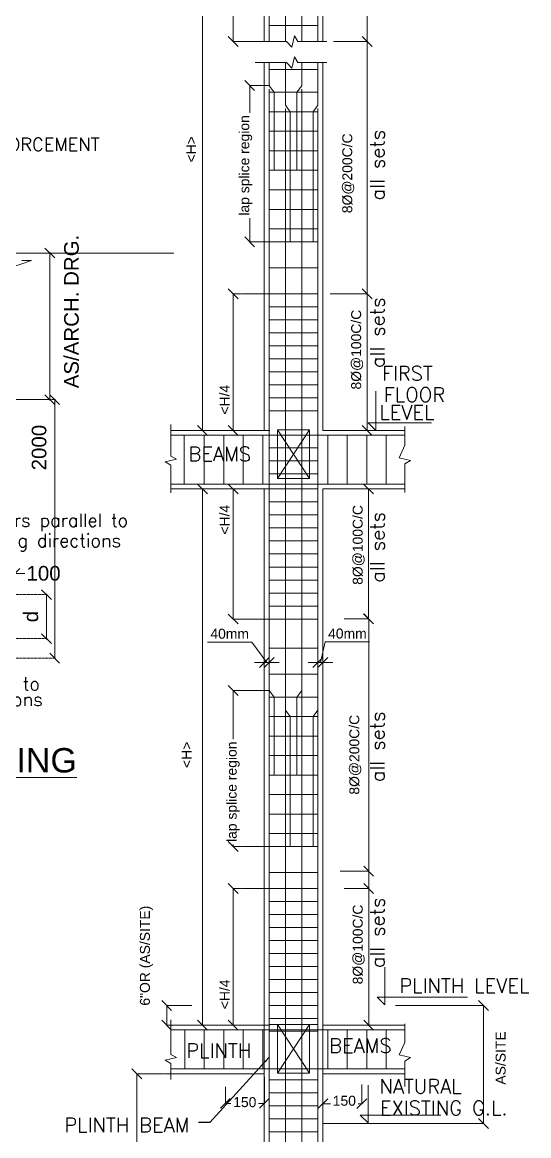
# Model space of a CAD drawing. Header units: inches. Extents: x 719368 to 9005052, y -3573818 to 446967.
# Drawn here: x 4499070 to 4512516, y -1870863 to -1841321 of the extents above; entities that cross this region are included whole.
import ezdxf
from ezdxf.enums import TextEntityAlignment as Align

# ---------------------------------------------------------------- set-up
doc = ezdxf.new("R2010")
doc.units = ezdxf.units.IN
doc.header["$LTSCALE"] = 20
doc.header["$MEASUREMENT"] = 0
doc.header["$PDMODE"] = 3
doc.linetypes.add('DASHED2', pattern=[0.375, 0.25, -0.125])
doc.layers.get('Defpoints').update_dxf_attribs({"lineweight": 25})
for name, color, linetype, lineweight in [('bar1', 42, 'Continuous', 20), ('COLUMN', 2, 'Continuous', 25), ('DIM', 7, 'Continuous', 13), ('STAIR', 4, 'Continuous', 25), ('Text', 7, 'Continuous', 15), ('WALL', 1, 'Continuous', 18)]:
    doc.layers.add(name, color=color, linetype=linetype, lineweight=lineweight)
doc.layers.add('DIM 1', color=131, linetype='Continuous')
doc.styles.add('BOLD', font='arial.ttf')
doc.styles.add('ROMANS1', font='romans.shx', dxfattribs={"height": 200})
doc.styles.add('SMALL', font='romans')
doc.dimstyles.new('Copy of S3', dxfattribs={"dimtxt": 200, "dimasz": 150, "dimexe": 5, "dimexo": 5, "dimgap": 50, "dimtad": 1, "dimjust": 1, "dimdec": 0, "dimzin": 3, "dimdsep": 46, "dimtxsty": 'BOLD', "dimblk1": 'OBLIQUE', "dimblk2": 'OBLIQUE', "dimsah": 1, "dimcen": 0.0625, "dimdle": 5, "dimclrd": 230, "dimclre": 251, "dimclrt": 2, "dimadec": 0, "dimazin": 0, "dimtfac": 1, "dimtdec": 0, "dimtix": 1, "dimtofl": 0, "dimtmove": 2, "dimatfit": 3, "dimfxl": 0, "dimtolj": 1, "dimtzin": 2, "dimlwd": -1, "dimlwe": -1, "dimarcsym": 0})
doc.dimstyles.new('S3', dxfattribs={"dimtxt": 9, "dimasz": 7, "dimexe": 5, "dimexo": 5, "dimgap": 0.5, "dimtad": 1, "dimdec": 1, "dimzin": 3, "dimdsep": 46, "dimlunit": 4, "dimtxsty": 'BOLD', "dimblk1": 'OBLIQUE', "dimblk2": 'OBLIQUE', "dimsah": 1, "dimcen": 0.0625, "dimdle": 5, "dimclrd": 230, "dimclre": 251, "dimclrt": 2, "dimadec": 0, "dimazin": 0, "dimtfac": 1, "dimtdec": 1, "dimtix": 1, "dimtofl": 0, "dimtmove": 2, "dimatfit": 3, "dimfxl": 0, "dimtolj": 1, "dimtzin": 2, "dimlwd": -1, "dimlwe": -1, "dimarcsym": 0})

# ---------------------------------------------------------------- blocks, each defined once
blk = doc.blocks.new('_Oblique')
at = {"layer": 'STAIR', "color": 0, "lineweight": -2}
blk.add_line((-0.5, -0.5), (0.5, 0.5), dxfattribs=at)
blk = doc.blocks.new('*D98')
at = {"layer": 'Defpoints', "color": 0, "transparency": 16777216}
for p in [(445487.8, -615927.6), (445426.4, -617515.8), (445761.2, -617515.8)]:
    blk.add_point(p, dxfattribs=at)
at = {"layer": 'DIM', "color": 251, "linetype": 'DASHED2', "transparency": 16777216}
for p, q in [((445492.8, -615927.6), (445766.2, -615927.6)), ((445431.4, -617515.8), (445766.2, -617515.8))]:
    blk.add_line(p, q, dxfattribs=at)
at = {"layer": 'DIM', "color": 230, "transparency": 16777216}
blk.add_line((445761.2, -617520.8), (445761.2, -615922.6), dxfattribs=at)
at = {"layer": 'DIM', "color": 230, "transparency": 16777216, "xscale": 60, "yscale": 60, "zscale": 60}
for p, rotation in [((445761.2, -615927.6), 90), ((445761.2, -617515.8), 270)]:
    blk.add_blockref('_Oblique', p, dxfattribs=dict(at, rotation=rotation))
at = {"layer": 'DIM', "color": 2, "transparency": 16777216, "insert": (445665.2, -616222.6), "char_height": 90, "attachment_point": 5, "rotation": 90, "style": 'BOLD'}
blk.add_mtext('\\A1;2000', dxfattribs=at)
blk = doc.blocks.new('*D105')
at = {"layer": 'Defpoints', "color": 0, "transparency": 16777216}
for p in [(445559.5, -615027.6), (445731.2, -615027.6), (445486.9, -615927.6)]:
    blk.add_point(p, dxfattribs=at)
at = {"layer": 'DIM', "color": 251, "linetype": 'DASHED2', "transparency": 16777216}
for p, q in [((445564.5, -615027.6), (445736.2, -615027.6)), ((445491.9, -615927.6), (445736.2, -615927.6))]:
    blk.add_line(p, q, dxfattribs=at)
at = {"layer": 'DIM', "color": 230, "transparency": 16777216}
blk.add_line((445731.2, -615022.6), (445731.2, -615932.6), dxfattribs=at)
at = {"layer": 'DIM', "color": 230, "transparency": 16777216, "xscale": 60, "yscale": 60, "zscale": 60}
for p, rotation in [((445731.2, -615027.6), 90), ((445731.2, -615927.6), 270)]:
    blk.add_blockref('_Oblique', p, dxfattribs=dict(at, rotation=rotation))
at = {"layer": 'DIM', "color": 2, "transparency": 16777216, "insert": (445864.2, -615386.7), "char_height": 90, "attachment_point": 5, "rotation": 90, "style": 'BOLD'}
blk.add_mtext('\\A1;AS/ARCH. DRG.', dxfattribs=at)
blk = doc.blocks.new('*D107')
at = {"layer": 'Defpoints', "color": 0, "transparency": 16777216}
for p in [(445426.4, -617125.8), (445426.4, -617395.8), (445710.5, -617395.8)]:
    blk.add_point(p, dxfattribs=at)
at = {"layer": 'DIM', "color": 251, "linetype": 'DASHED2', "transparency": 16777216}
for p, q in [((445431.4, -617125.8), (445715.5, -617125.8)), ((445431.4, -617395.8), (445715.5, -617395.8))]:
    blk.add_line(p, q, dxfattribs=at)
at = {"layer": 'DIM', "color": 230, "transparency": 16777216}
blk.add_line((445710.5, -617400.8), (445710.5, -617120.8), dxfattribs=at)
at = {"layer": 'DIM', "color": 230, "transparency": 16777216, "xscale": 60, "yscale": 60, "zscale": 60}
for p, rotation in [((445710.5, -617125.8), 90), ((445710.5, -617395.8), 270)]:
    blk.add_blockref('_Oblique', p, dxfattribs=dict(at, rotation=rotation))
at = {"layer": 'DIM', "color": 2, "transparency": 16777216, "insert": (445614.8, -617260.8), "char_height": 90, "attachment_point": 5, "rotation": 90, "style": 'BOLD'}
blk.add_mtext('\\A1;d', dxfattribs=at)
blk = doc.blocks.new('*D109')
at = {"layer": 'Defpoints', "color": 0, "transparency": 16777216}
for p in [(445426.4, -616995.1), (445426.4, -617395.8), (445516.4, -617395.8)]:
    blk.add_point(p, dxfattribs=at)
at = {"layer": 'DIM', "color": 230, "transparency": 16777216}
for p, q in [((445426.4, -616995.1), (445366.4, -616995.1)), ((445516.4, -616995.1), (445576.4, -616995.1))]:
    blk.add_line(p, q, dxfattribs=at)
at = {"layer": 'DIM', "color": 251, "linetype": 'DASHED2', "transparency": 16777216}
for p, q in [((445426.4, -617390.8), (445426.4, -616990.1)), ((445516.4, -617390.8), (445516.4, -616990.1))]:
    blk.add_line(p, q, dxfattribs=at)
at = {"layer": 'DIM', "color": 230, "transparency": 16777216, "xscale": 60, "yscale": 60, "zscale": 60}
blk.add_blockref('_Oblique', (445426.4, -616995.1), dxfattribs=at)
at = {"layer": 'DIM', "color": 230, "transparency": 16777216, "xscale": 60, "yscale": 60, "zscale": 60, "rotation": 180}
blk.add_blockref('_Oblique', (445516.4, -616995.1), dxfattribs=at)
at = {"layer": 'DIM', "color": 2, "transparency": 16777216, "insert": (445692.4, -616995.1), "char_height": 90, "attachment_point": 5, "style": 'BOLD'}
blk.add_mtext('\\A1;100', dxfattribs=at)
blk = doc.blocks.new('*D46')
at = {"layer": 'Defpoints', "color": 0, "transparency": 16777216}
for p in [(326707, -596016), (326060, -604098), (326707, -604098)]:
    blk.add_point(p, dxfattribs=at)
at = {"layer": 'DIM', "color": 251, "linetype": 'DASHED2', "transparency": 16777216}
for p, q in [((326702, -596016), (326055, -596016)), ((326702, -604098), (326055, -604098))]:
    blk.add_line(p, q, dxfattribs=at)
at = {"layer": 'DIM', "color": 230, "transparency": 16777216}
blk.add_line((326060, -604103), (326060, -596011), dxfattribs=at)
at = {"layer": 'DIM', "color": 230, "transparency": 16777216, "xscale": 150, "yscale": 150, "zscale": 150}
for p, rotation in [((326060, -596016), 90), ((326060, -604098), 270)]:
    blk.add_blockref('_Oblique', p, dxfattribs=dict(at, rotation=rotation))
at = {"layer": 'DIM', "color": 2, "transparency": 16777216, "insert": (325820, -600023), "char_height": 150, "attachment_point": 5, "rotation": 90, "style": 'BOLD'}
blk.add_mtext('\\A1;<H>', dxfattribs=at)
blk = doc.blocks.new('*D47')
at = {"layer": 'Defpoints', "color": 0, "transparency": 16777216}
for p in [(327083, -596016), (326523, -597976), (327083, -597976)]:
    blk.add_point(p, dxfattribs=at)
at = {"layer": 'DIM', "color": 251, "linetype": 'DASHED2', "transparency": 16777216}
for p, q in [((327078, -596016), (326518, -596016)), ((327078, -597976), (326518, -597976))]:
    blk.add_line(p, q, dxfattribs=at)
at = {"layer": 'DIM', "color": 230, "transparency": 16777216}
blk.add_line((326523, -597981), (326523, -596011), dxfattribs=at)
at = {"layer": 'DIM', "color": 230, "transparency": 16777216, "xscale": 150, "yscale": 150, "zscale": 150}
for p, rotation in [((326523, -596016), 90), ((326523, -597976), 270)]:
    blk.add_blockref('_Oblique', p, dxfattribs=dict(at, rotation=rotation))
at = {"layer": 'DIM', "color": 2, "transparency": 16777216, "insert": (326395, -596479), "char_height": 150, "attachment_point": 5, "rotation": 90, "style": 'BOLD'}
blk.add_mtext('\\A1;<H/4', dxfattribs=at)
blk = doc.blocks.new('*D49')
at = {"layer": 'Defpoints', "color": 0, "transparency": 16777216}
for p in [(325902, -603802), (325520, -604098), (325897, -604098)]:
    blk.add_point(p, dxfattribs=at)
at = {"layer": 'DIM', "color": 251, "linetype": 'DASHED2', "transparency": 16777216}
for p, q in [((325897, -603802), (325515, -603802)), ((325892, -604098), (325515, -604098))]:
    blk.add_line(p, q, dxfattribs=at)
at = {"layer": 'DIM', "color": 230, "transparency": 16777216}
blk.add_line((325520, -604103), (325520, -603797), dxfattribs=at)
at = {"layer": 'DIM', "color": 230, "transparency": 16777216, "xscale": 150, "yscale": 150, "zscale": 150}
for p, rotation in [((325520, -603802), 90), ((325520, -604098), 270)]:
    blk.add_blockref('_Oblique', p, dxfattribs=dict(at, rotation=rotation))
at = {"layer": 'DIM', "color": 2, "transparency": 16777216, "insert": (325214, -603051), "char_height": 150, "attachment_point": 5, "rotation": 90, "style": 'BOLD'}
blk.add_mtext('\\A1;6"OR (AS/SITE)', dxfattribs=at)
blk = doc.blocks.new('*D50')
at = {"layer": 'Defpoints', "color": 0, "transparency": 16777216}
for p in [(328424, -597974), (328567, -597974), (328424, -602039)]:
    blk.add_point(p, dxfattribs=at)
at = {"layer": 'DIM', "color": 251, "linetype": 'DASHED2', "transparency": 16777216}
for p, q in [((328429, -597974), (328572, -597974)), ((328429, -602039), (328572, -602039))]:
    blk.add_line(p, q, dxfattribs=at)
at = {"layer": 'DIM', "color": 230, "transparency": 16777216}
blk.add_line((328567, -597969), (328567, -602044), dxfattribs=at)
at = {"layer": 'DIM', "color": 230, "transparency": 16777216, "xscale": 150, "yscale": 150, "zscale": 150}
for p, rotation in [((328567, -597974), 90), ((328567, -602039), 270)]:
    blk.add_blockref('_Oblique', p, dxfattribs=dict(at, rotation=rotation))
blk = doc.blocks.new('*D51')
at = {"layer": 'Defpoints', "color": 0, "transparency": 16777216}
for p in [(326523, -599052), (327083, -599052), (327066, -601405)]:
    blk.add_point(p, dxfattribs=at)
at = {"layer": 'DIM', "color": 251, "linetype": 'DASHED2', "transparency": 16777216}
for p, q in [((327078, -599052), (326518, -599052)), ((327061, -601405), (326518, -601405))]:
    blk.add_line(p, q, dxfattribs=at)
at = {"layer": 'DIM', "color": 230, "transparency": 16777216}
for p, q in [((326523, -599047), (326523, -599786)), ((326523, -601410), (326523, -601373))]:
    blk.add_line(p, q, dxfattribs=at)
at = {"layer": 'DIM', "color": 230, "transparency": 16777216, "xscale": 150, "yscale": 150, "zscale": 150}
for p, rotation in [((326523, -599052), 90), ((326523, -601405), 270)]:
    blk.add_blockref('_Oblique', p, dxfattribs=dict(at, rotation=rotation))
at = {"layer": 'DIM', "color": 2, "transparency": 16777216, "insert": (326523, -600580), "char_height": 150, "attachment_point": 5, "rotation": 90, "style": 'BOLD'}
blk.add_mtext('\\A1;lap splice region', dxfattribs=at)
blk = doc.blocks.new('*D52')
at = {"layer": 'Defpoints', "color": 0, "transparency": 16777216}
for p in [(326993, -604878), (326405, -605023), (326405, -605277)]:
    blk.add_point(p, dxfattribs=at)
at = {"layer": 'DIM', "color": 251, "linetype": 'DASHED2', "transparency": 16777216}
for p, q in [((326993, -604883), (326993, -605282)), ((326405, -605028), (326405, -605282))]:
    blk.add_line(p, q, dxfattribs=at)
at = {"layer": 'DIM', "color": 230, "transparency": 16777216}
for p, q in [((326400, -605277), (326489, -605277)), ((326998, -605277), (326906, -605277))]:
    blk.add_line(p, q, dxfattribs=at)
at = {"layer": 'DIM', "color": 230, "transparency": 16777216, "xscale": 150, "yscale": 150, "zscale": 150, "rotation": 180}
blk.add_blockref('_Oblique', (326405, -605277), dxfattribs=at)
at = {"layer": 'DIM', "color": 230, "transparency": 16777216, "xscale": 150, "yscale": 150, "zscale": 150}
blk.add_blockref('_Oblique', (326993, -605277), dxfattribs=at)
at = {"layer": 'DIM', "color": 2, "transparency": 16777216, "insert": (326698, -605260), "char_height": 150, "attachment_point": 5, "style": 'BOLD'}
blk.add_mtext('\\A1;150', dxfattribs=at)
blk = doc.blocks.new('*D53')
at = {"layer": 'Defpoints', "color": 0, "transparency": 16777216}
for p in [(327875, -604841), (328463, -604986), (328463, -605282)]:
    blk.add_point(p, dxfattribs=at)
at = {"layer": 'DIM', "color": 251, "linetype": 'DASHED2', "transparency": 16777216}
for p, q in [((327875, -604846), (327875, -605287)), ((328463, -604991), (328463, -605287))]:
    blk.add_line(p, q, dxfattribs=at)
at = {"layer": 'DIM', "color": 230, "transparency": 16777216}
for p, q in [((327870, -605282), (327991, -605282)), ((328468, -605282), (328408, -605282))]:
    blk.add_line(p, q, dxfattribs=at)
at = {"layer": 'DIM', "color": 230, "transparency": 16777216, "xscale": 150, "yscale": 150, "zscale": 150, "rotation": 180}
blk.add_blockref('_Oblique', (327875, -605282), dxfattribs=at)
at = {"layer": 'DIM', "color": 230, "transparency": 16777216, "xscale": 150, "yscale": 150, "zscale": 150}
blk.add_blockref('_Oblique', (328463, -605282), dxfattribs=at)
at = {"layer": 'DIM', "color": 2, "transparency": 16777216, "insert": (328200, -605239), "char_height": 150, "attachment_point": 5, "style": 'BOLD'}
blk.add_mtext('\\A1;150', dxfattribs=at)
blk = doc.blocks.new('*D54')
at = {"layer": 'Defpoints', "color": 0, "transparency": 16777216}
for p in [(326523, -602039), (327066, -602039), (327083, -604098)]:
    blk.add_point(p, dxfattribs=at)
at = {"layer": 'DIM', "color": 251, "linetype": 'DASHED2', "transparency": 16777216}
for p, q in [((327061, -602039), (326518, -602039)), ((327078, -604098), (326518, -604098))]:
    blk.add_line(p, q, dxfattribs=at)
at = {"layer": 'DIM', "color": 230, "transparency": 16777216}
blk.add_line((326523, -602034), (326523, -604103), dxfattribs=at)
at = {"layer": 'DIM', "color": 230, "transparency": 16777216, "xscale": 150, "yscale": 150, "zscale": 150}
for p, rotation in [((326523, -602039), 90), ((326523, -604098), 270)]:
    blk.add_blockref('_Oblique', p, dxfattribs=dict(at, rotation=rotation))
at = {"layer": 'DIM', "color": 2, "transparency": 16777216, "insert": (326395, -603634), "char_height": 150, "attachment_point": 5, "rotation": 90, "style": 'BOLD'}
blk.add_mtext('\\A1;<H/4', dxfattribs=at)
blk = doc.blocks.new('*D55')
at = {"layer": 'Defpoints', "color": 0, "transparency": 16777216}
for p in [(326772, -589935), (327083, -589935), (327083, -592290)]:
    blk.add_point(p, dxfattribs=at)
at = {"layer": 'DIM', "color": 251, "linetype": 'DASHED2', "transparency": 16777216}
for p, q in [((327078, -589935), (326767, -589935)), ((327078, -592290), (326767, -592290))]:
    blk.add_line(p, q, dxfattribs=at)
at = {"layer": 'DIM', "color": 230, "transparency": 16777216}
for p, q in [((326772, -589930), (326772, -590345)), ((326772, -592295), (326772, -591931))]:
    blk.add_line(p, q, dxfattribs=at)
at = {"layer": 'DIM', "color": 230, "transparency": 16777216, "xscale": 150, "yscale": 150, "zscale": 150}
for p, rotation in [((326772, -589935), 90), ((326772, -592290), 270)]:
    blk.add_blockref('_Oblique', p, dxfattribs=dict(at, rotation=rotation))
at = {"layer": 'DIM', "color": 2, "transparency": 16777216, "insert": (326713, -591138), "char_height": 150, "attachment_point": 5, "rotation": 90, "style": 'BOLD'}
blk.add_mtext('\\A1;lap splice region', dxfattribs=at)
blk = doc.blocks.new('*D56')
at = {"layer": 'Defpoints', "color": 0, "transparency": 16777216}
for p in [(328033, -589270), (328543, -589270), (327983, -593072)]:
    blk.add_point(p, dxfattribs=at)
at = {"layer": 'DIM', "color": 251, "linetype": 'DASHED2', "transparency": 16777216}
for p, q in [((328038, -589270), (328548, -589270)), ((327988, -593072), (328548, -593072))]:
    blk.add_line(p, q, dxfattribs=at)
at = {"layer": 'DIM', "color": 230, "transparency": 16777216}
blk.add_line((328543, -589265), (328543, -593077), dxfattribs=at)
at = {"layer": 'DIM', "color": 230, "transparency": 16777216, "xscale": 150, "yscale": 150, "zscale": 150}
for p, rotation in [((328543, -589270), 90), ((328543, -593072), 270)]:
    blk.add_blockref('_Oblique', p, dxfattribs=dict(at, rotation=rotation))
blk = doc.blocks.new('*D57')
at = {"layer": 'Defpoints', "color": 0, "transparency": 16777216}
for p in [(326707, -587070), (326060, -595133), (326707, -595133)]:
    blk.add_point(p, dxfattribs=at)
at = {"layer": 'DIM', "color": 251, "linetype": 'DASHED2', "transparency": 16777216}
for p, q in [((326702, -587070), (326055, -587070)), ((326702, -595133), (326055, -595133))]:
    blk.add_line(p, q, dxfattribs=at)
at = {"layer": 'DIM', "color": 230, "transparency": 16777216}
blk.add_line((326060, -595138), (326060, -587065), dxfattribs=at)
at = {"layer": 'DIM', "color": 230, "transparency": 16777216, "xscale": 150, "yscale": 150, "zscale": 150}
for p, rotation in [((326060, -587070), 90), ((326060, -595133), 270)]:
    blk.add_blockref('_Oblique', p, dxfattribs=dict(at, rotation=rotation))
at = {"layer": 'DIM', "color": 2, "transparency": 16777216, "insert": (325889, -590896), "char_height": 150, "attachment_point": 5, "rotation": 90, "style": 'BOLD'}
blk.add_mtext('\\A1;<H>', dxfattribs=at)
blk = doc.blocks.new('*D58')
at = {"layer": 'Defpoints', "color": 0, "transparency": 16777216}
for p in [(326523, -593075), (327066, -593075), (327083, -595133)]:
    blk.add_point(p, dxfattribs=at)
at = {"layer": 'DIM', "color": 251, "linetype": 'DASHED2', "transparency": 16777216}
for p, q in [((327061, -593075), (326518, -593075)), ((327078, -595133), (326518, -595133))]:
    blk.add_line(p, q, dxfattribs=at)
at = {"layer": 'DIM', "color": 230, "transparency": 16777216}
blk.add_line((326523, -593070), (326523, -595138), dxfattribs=at)
at = {"layer": 'DIM', "color": 230, "transparency": 16777216, "xscale": 150, "yscale": 150, "zscale": 150}
for p, rotation in [((326523, -593075), 90), ((326523, -595133), 270)]:
    blk.add_blockref('_Oblique', p, dxfattribs=dict(at, rotation=rotation))
at = {"layer": 'DIM', "color": 2, "transparency": 16777216, "insert": (326395, -594670), "char_height": 150, "attachment_point": 5, "rotation": 90, "style": 'BOLD'}
blk.add_mtext('\\A1;<H/4', dxfattribs=at)
blk = doc.blocks.new('*D61')
at = {"layer": 'Defpoints', "color": 0, "transparency": 16777216}
for p in [(327083, -587070), (326523, -589270), (326993, -589270)]:
    blk.add_point(p, dxfattribs=at)
at = {"layer": 'DIM', "color": 251, "linetype": 'DASHED2', "transparency": 16777216}
for p, q in [((327078, -587070), (326518, -587070)), ((326988, -589270), (326518, -589270))]:
    blk.add_line(p, q, dxfattribs=at)
at = {"layer": 'DIM', "color": 230, "transparency": 16777216}
blk.add_line((326523, -589275), (326523, -587065), dxfattribs=at)
at = {"layer": 'DIM', "color": 230, "transparency": 16777216, "xscale": 150, "yscale": 150, "zscale": 150}
for p, rotation in [((326523, -587070), 90), ((326523, -589270), 270)]:
    blk.add_blockref('_Oblique', p, dxfattribs=dict(at, rotation=rotation))
at = {"layer": 'DIM', "color": 2, "transparency": 16777216, "insert": (326395, -587533), "char_height": 150, "attachment_point": 5, "rotation": 90, "style": 'BOLD'}
blk.add_mtext('\\A1;<H/4', dxfattribs=at)
blk = doc.blocks.new('*D62')
at = {"layer": 'Defpoints', "color": 0, "transparency": 16777216}
for p in [(327802, -598650), (327875, -598630), (327875, -598692)]:
    blk.add_point(p, dxfattribs=at)
at = {"layer": 'DIM', "color": 230, "transparency": 16777216}
for p, q in [((327838, -598630), (327913, -598322)), ((327913, -598322), (328579, -598322)), ((327802, -598630), (327652, -598630)), ((327875, -598630), (327802, -598630)), ((327875, -598630), (328025, -598630))]:
    blk.add_line(p, q, dxfattribs=at)
at = {"layer": 'DIM', "color": 251, "linetype": 'DASHED2', "transparency": 16777216}
for p, q in [((327802, -598645), (327802, -598625)), ((327875, -598687), (327875, -598625))]:
    blk.add_line(p, q, dxfattribs=at)
at = {"layer": 'DIM', "color": 230, "transparency": 16777216, "xscale": 150, "yscale": 150, "zscale": 150}
blk.add_blockref('_Oblique', (327802, -598630), dxfattribs=at)
at = {"layer": 'DIM', "color": 230, "transparency": 16777216, "xscale": 150, "yscale": 150, "zscale": 150, "rotation": 180}
blk.add_blockref('_Oblique', (327875, -598630), dxfattribs=at)
at = {"layer": 'DIM', "color": 2, "transparency": 16777216, "insert": (328246, -598196), "char_height": 150, "attachment_point": 5, "style": 'BOLD'}
blk.add_mtext('\\A1;40mm', dxfattribs=at)
blk = doc.blocks.new('*D63')
at = {"layer": 'Defpoints', "color": 0, "transparency": 16777216}
for p in [(330078, -603802), (330299, -603802), (329872, -605581)]:
    blk.add_point(p, dxfattribs=at)
at = {"layer": 'DIM', "color": 251, "linetype": 'DASHED2', "transparency": 16777216}
for p, q in [((330083, -603802), (330304, -603802)), ((329877, -605581), (330304, -605581))]:
    blk.add_line(p, q, dxfattribs=at)
at = {"layer": 'DIM', "color": 230, "transparency": 16777216}
blk.add_line((330299, -603797), (330299, -605586), dxfattribs=at)
at = {"layer": 'DIM', "color": 230, "transparency": 16777216, "xscale": 150, "yscale": 150, "zscale": 150}
for p, rotation in [((330299, -603802), 90), ((330299, -605581), 270)]:
    blk.add_blockref('_Oblique', p, dxfattribs=dict(at, rotation=rotation))
at = {"layer": 'DIM', "color": 2, "transparency": 16777216, "insert": (330558, -604593), "char_height": 150, "attachment_point": 5, "rotation": 90, "style": 'BOLD'}
blk.add_mtext('\\A1;AS/SITE', dxfattribs=at)
blk = doc.blocks.new('*D64')
at = {"layer": 'Defpoints', "color": 0, "transparency": 16777216}
for p in [(326993, -598650), (327066, -598630), (327066, -598692)]:
    blk.add_point(p, dxfattribs=at)
at = {"layer": 'DIM', "color": 230, "transparency": 16777216}
for p, q in [((326803, -598326), (326137, -598326)), ((327030, -598630), (326803, -598326)), ((326993, -598630), (326843, -598630)), ((327066, -598630), (326993, -598630)), ((327066, -598630), (327216, -598630))]:
    blk.add_line(p, q, dxfattribs=at)
at = {"layer": 'DIM', "color": 251, "linetype": 'DASHED2', "transparency": 16777216}
for p, q in [((326993, -598645), (326993, -598625)), ((327066, -598687), (327066, -598625))]:
    blk.add_line(p, q, dxfattribs=at)
at = {"layer": 'DIM', "color": 230, "transparency": 16777216, "xscale": 150, "yscale": 150, "zscale": 150}
blk.add_blockref('_Oblique', (326993, -598630), dxfattribs=at)
at = {"layer": 'DIM', "color": 230, "transparency": 16777216, "xscale": 150, "yscale": 150, "zscale": 150, "rotation": 180}
blk.add_blockref('_Oblique', (327066, -598630), dxfattribs=at)
at = {"layer": 'DIM', "color": 2, "transparency": 16777216, "insert": (326470, -598199), "char_height": 150, "attachment_point": 5, "style": 'BOLD'}
blk.add_mtext('\\A1;40mm', dxfattribs=at)
blk = doc.blocks.new('*D65')
at = {"layer": 'Defpoints', "color": 0, "transparency": 16777216}
for p in [(325877, -604831), (325070, -607931), (325304, -607931)]:
    blk.add_point(p, dxfattribs=at)
at = {"layer": 'DIM', "color": 251, "linetype": 'DASHED2', "transparency": 16777216}
for p, q in [((325872, -604831), (325065, -604831)), ((325299, -607931), (325065, -607931))]:
    blk.add_line(p, q, dxfattribs=at)
at = {"layer": 'DIM', "color": 230, "transparency": 16777216}
for p, q in [((325070, -604826), (325070, -605891)), ((325070, -607936), (325070, -607139))]:
    blk.add_line(p, q, dxfattribs=at)
at = {"layer": 'DIM', "color": 230, "transparency": 16777216, "xscale": 150, "yscale": 150, "zscale": 150}
for p, rotation in [((325070, -604831), 90), ((325070, -607931), 270)]:
    blk.add_blockref('_Oblique', p, dxfattribs=dict(at, rotation=rotation))
at = {"layer": 'DIM', "color": 2, "transparency": 16777216, "insert": (324984, -606515), "char_height": 150, "attachment_point": 5, "rotation": 90, "style": 'BOLD'}
blk.add_mtext('\\A1;ALL SETS\\P8 %%C 100 C/C', dxfattribs=at)
blk = doc.blocks.new('*D66')
at = {"layer": 'Defpoints', "color": 0, "transparency": 16777216}
for p in [(328168, -587070), (328168, -589270), (328543, -589270)]:
    blk.add_point(p, dxfattribs=at)
at = {"layer": 'DIM', "color": 251, "linetype": 'DASHED2', "transparency": 16777216}
for p, q in [((328173, -587070), (328548, -587070)), ((328173, -589270), (328548, -589270))]:
    blk.add_line(p, q, dxfattribs=at)
at = {"layer": 'DIM', "color": 230, "transparency": 16777216}
blk.add_line((328543, -589275), (328543, -587065), dxfattribs=at)
at = {"layer": 'DIM', "color": 230, "transparency": 16777216, "xscale": 150, "yscale": 150, "zscale": 150}
for p, rotation in [((328543, -587070), 90), ((328543, -589270), 270)]:
    blk.add_blockref('_Oblique', p, dxfattribs=dict(at, rotation=rotation))
at = {"layer": 'DIM', "color": 2, "transparency": 16777216, "insert": (328393, -587913), "char_height": 150, "attachment_point": 5, "rotation": 90, "style": 'BOLD'}
blk.add_mtext('\\A1;8%%C@100C/C', dxfattribs=at)
blk = doc.blocks.new('*D67')
at = {"layer": 'Defpoints', "color": 0, "transparency": 16777216}
for p in [(328168, -589270), (328109, -593072), (328543, -593072)]:
    blk.add_point(p, dxfattribs=at)
at = {"layer": 'DIM', "color": 251, "linetype": 'DASHED2', "transparency": 16777216}
for p, q in [((328173, -589270), (328548, -589270)), ((328114, -593072), (328548, -593072))]:
    blk.add_line(p, q, dxfattribs=at)
at = {"layer": 'DIM', "color": 230, "transparency": 16777216}
blk.add_line((328543, -593077), (328543, -589265), dxfattribs=at)
at = {"layer": 'DIM', "color": 230, "transparency": 16777216, "xscale": 150, "yscale": 150, "zscale": 150}
for p, rotation in [((328543, -589270), 90), ((328543, -593072), 270)]:
    blk.add_blockref('_Oblique', p, dxfattribs=dict(at, rotation=rotation))
at = {"layer": 'DIM', "color": 2, "transparency": 16777216, "insert": (328259, -591257), "char_height": 150, "attachment_point": 5, "rotation": 90, "style": 'BOLD'}
blk.add_mtext('\\A1;8%%C@200C/C', dxfattribs=at)
blk = doc.blocks.new('*D68')
at = {"layer": 'Defpoints', "color": 0, "transparency": 16777216}
for p in [(328168, -593072), (328168, -595133), (328543, -595133)]:
    blk.add_point(p, dxfattribs=at)
at = {"layer": 'DIM', "color": 251, "linetype": 'DASHED2', "transparency": 16777216}
for p, q in [((328173, -593072), (328548, -593072)), ((328173, -595133), (328548, -595133))]:
    blk.add_line(p, q, dxfattribs=at)
at = {"layer": 'DIM', "color": 230, "transparency": 16777216}
blk.add_line((328543, -595138), (328543, -593067), dxfattribs=at)
at = {"layer": 'DIM', "color": 230, "transparency": 16777216, "xscale": 150, "yscale": 150, "zscale": 150}
for p, rotation in [((328543, -593072), 90), ((328543, -595133), 270)]:
    blk.add_blockref('_Oblique', p, dxfattribs=dict(at, rotation=rotation))
at = {"layer": 'DIM', "color": 2, "transparency": 16777216, "insert": (328393, -593915), "char_height": 150, "attachment_point": 5, "rotation": 90, "style": 'BOLD'}
blk.add_mtext('\\A1;8%%C@100C/C', dxfattribs=at)
blk = doc.blocks.new('*D69')
at = {"layer": 'Defpoints', "color": 0, "transparency": 16777216}
for p in [(328191, -596016), (328191, -597973), (328565, -597973)]:
    blk.add_point(p, dxfattribs=at)
at = {"layer": 'DIM', "color": 251, "linetype": 'DASHED2', "transparency": 16777216}
for p, q in [((328196, -596016), (328570, -596016)), ((328196, -597973), (328570, -597973))]:
    blk.add_line(p, q, dxfattribs=at)
at = {"layer": 'DIM', "color": 230, "transparency": 16777216}
blk.add_line((328565, -597978), (328565, -596011), dxfattribs=at)
at = {"layer": 'DIM', "color": 230, "transparency": 16777216, "xscale": 150, "yscale": 150, "zscale": 150}
for p, rotation in [((328565, -596016), 90), ((328565, -597973), 270)]:
    blk.add_blockref('_Oblique', p, dxfattribs=dict(at, rotation=rotation))
at = {"layer": 'DIM', "color": 2, "transparency": 16777216, "insert": (328416, -596859), "char_height": 150, "attachment_point": 5, "rotation": 90, "style": 'BOLD'}
blk.add_mtext('\\A1;8%%C@100C/C', dxfattribs=at)
blk = doc.blocks.new('*D70')
at = {"layer": 'Defpoints', "color": 0, "transparency": 16777216}
for p in [(328192, -602039), (328192, -604098), (328567, -604098)]:
    blk.add_point(p, dxfattribs=at)
at = {"layer": 'DIM', "color": 251, "linetype": 'DASHED2', "transparency": 16777216}
for p, q in [((328197, -602039), (328572, -602039)), ((328197, -604098), (328572, -604098))]:
    blk.add_line(p, q, dxfattribs=at)
at = {"layer": 'DIM', "color": 230, "transparency": 16777216}
blk.add_line((328567, -604103), (328567, -602034), dxfattribs=at)
at = {"layer": 'DIM', "color": 230, "transparency": 16777216, "xscale": 150, "yscale": 150, "zscale": 150}
for p, rotation in [((328567, -602039), 90), ((328567, -604098), 270)]:
    blk.add_blockref('_Oblique', p, dxfattribs=dict(at, rotation=rotation))
at = {"layer": 'DIM', "color": 2, "transparency": 16777216, "insert": (328417, -602882), "char_height": 150, "attachment_point": 5, "rotation": 90, "style": 'BOLD'}
blk.add_mtext('\\A1;8%%C@100C/C', dxfattribs=at)
blk = doc.blocks.new('*D71')
at = {"layer": 'Defpoints', "color": 0, "transparency": 16777216}
for p in [(328192, -597975), (328133, -601777), (328567, -601777)]:
    blk.add_point(p, dxfattribs=at)
at = {"layer": 'DIM', "color": 251, "linetype": 'DASHED2', "transparency": 16777216}
for p, q in [((328197, -597975), (328572, -597975)), ((328138, -601777), (328572, -601777))]:
    blk.add_line(p, q, dxfattribs=at)
at = {"layer": 'DIM', "color": 230, "transparency": 16777216}
blk.add_line((328567, -601782), (328567, -597970), dxfattribs=at)
at = {"layer": 'DIM', "color": 230, "transparency": 16777216, "xscale": 150, "yscale": 150, "zscale": 150}
for p, rotation in [((328567, -597975), 90), ((328567, -601777), 270)]:
    blk.add_blockref('_Oblique', p, dxfattribs=dict(at, rotation=rotation))
at = {"layer": 'DIM', "color": 2, "transparency": 16777216, "insert": (328365, -600022), "char_height": 150, "attachment_point": 5, "rotation": 90, "style": 'BOLD'}
blk.add_mtext('\\A1;8%%C@200C/C', dxfattribs=at)
blk = doc.blocks.new('FOO')
at = {"layer": 'WALL'}
for p, q in [((445617.3, -615072.7), (445486.6, -615118.8)), ((445559.5, -615072.7), (445617.3, -615072.7)), ((445585.4, -615927.6), (444526.4, -615927.6))]:
    blk.add_line(p, q, dxfattribs=at)
at = {"layer": 'DIM', "style": 'ROMANS1'}
for s, p in [('COLUMN REINFORCEMENT', (445357.7, -614360.2)), ('bars parallel to', (445796, -616681.9)), ('long directions', (445771.3, -616804.6)), ('bars parallel to', (445253.6, -617686.4)), ('short directions', (445264, -617767.6))]:
    blk.add_text(s, height=80, dxfattribs=at).set_placement(p, align=Align.MIDDLE)
at = {"layer": 'DIM', "ltscale": 0.04, "style": 'BOLD'}
blk.add_text('%%UTYPICAL SECTION OF FOOTING', height=150, dxfattribs=at).set_placement((444285.4, -618142.9), align=Align.MIDDLE)
at = {"layer": 'DIM'}
dim = blk.add_linear_dim(base=(445731.2, -615027.6), p1=(445486.9, -615927.6), p2=(445559.5, -615027.6), angle=90, text='AS/ARCH. DRG.', dimstyle='Copy of S3', override={"dimtxt": 90, "dimasz": 60}, dxfattribs=at)
dim.commit()
dim.dimension.update_dxf_attribs({"geometry": '*D105', "text_midpoint": (445864.2, -615386.7), "dimtype": 160})
for base, p1, p2, text, picture, middle in [((445761.2, -617515.8), (445487.8, -615927.6), (445426.4, -617515.8), '2000', '*D98', (445665.2, -616222.6)), ((445710.5, -617395.8), (445426.4, -617125.8), (445426.4, -617395.8), 'd', '*D107', (445614.8, -617260.8))]:
    dim = blk.add_linear_dim(base=base, p1=p1, p2=p2, angle=90, text=text, dimstyle='Copy of S3', override={"dimtxt": 90, "dimasz": 60}, dxfattribs=at)
    dim.commit()
    dim.dimension.update_dxf_attribs({"geometry": picture, "text_midpoint": middle})
dim = blk.add_linear_dim(base=(445426.4, -616995.1), p1=(445516.4, -617395.8), p2=(445426.4, -617395.8), text='100', dimstyle='Copy of S3', override={"dimtxt": 90, "dimasz": 60}, dxfattribs=at)
dim.commit()
dim.dimension.update_dxf_attribs({"geometry": '*D109', "text_midpoint": (445692.4, -616995.1), "dimtype": 160})
blk = doc.blocks.new('COLU')
at = {"layer": 'bar1', "ltscale": 0.04}
for p, q in [((327066.403, -586359.138), (327066.403, -589269.911)), ((327311.479, -586408.153), (327311.479, -589269.911)), ((327556.554, -586408.153), (327556.554, -589269.911)), ((327801.63, -586359.138), (327801.63, -589269.911)), ((327801.63, -589030.465), (327066.403, -589030.465)), ((327066.403, -589588.137), (327066.403, -589937.661)), ((327311.479, -589588.137), (327311.479, -590231.752)), ((327556.554, -589588.137), (327556.554, -589937.661)), ((327801.63, -589588.137), (327801.63, -590231.752)), ((327801.63, -589692.585), (327066.403, -589692.585)), ((327066.403, -589937.661), (327139.925, -590035.691)), ((327066.403, -589986.676), (327066.403, -599054.483)), ((327556.554, -589937.661), (327483.032, -590035.691)), ((327556.554, -589986.676), (327556.554, -599054.483)), ((327801.63, -590035.691), (327066.403, -590035.691)), ((327139.925, -590035.691), (327139.925, -591212.055)), ((327483.032, -590035.691), (327483.032, -591212.055)), ((327801.63, -590329.782), (327066.403, -590329.782)), ((327385.001, -590329.782), (327311.479, -590231.752)), ((327311.479, -590280.767), (327311.479, -599348.574)), ((327385.001, -590329.782), (327385.001, -592290.389)), ((327801.63, -590231.752), (327728.107, -590329.782)), ((327728.107, -590329.782), (327728.107, -592290.389)), ((327801.63, -590280.767), (327801.63, -599348.574)), ((327801.63, -590623.873), (327066.403, -590623.873)), ((327801.63, -590917.964), (327066.403, -590917.964)), ((327801.63, -591212.055), (327066.403, -591212.055)), ((327801.63, -591506.146), (327066.403, -591506.146)), ((327801.63, -591800.237), (327066.403, -591800.237)), ((327801.63, -592094.328), (327066.403, -592094.328)), ((327801.63, -592290.389), (327066.403, -592290.389)), ((327801.63, -592682.51), (327066.403, -592682.51)), ((327801.63, -593074.632), (327066.403, -593074.632)), ((327801.63, -593270.693), (327066.403, -593270.693)), ((327801.63, -593466.753), (327066.403, -593466.753)), ((327801.63, -593662.814), (327066.403, -593662.814)), ((327801.63, -593858.875), (327066.403, -593858.875)), ((327801.63, -594054.935), (327066.403, -594054.935)), ((327801.63, -594250.996), (327066.403, -594250.996)), ((327801.63, -594447.057), (327066.403, -594447.057)), ((327801.63, -594643.117), (327066.403, -594643.117)), ((327801.63, -594839.178), (327066.403, -594839.178)), ((325583.861, -595206.792), (329113.102, -595206.792)), ((325781.974, -595942.019), (325781.974, -595206.792)), ((326086.099, -595942.019), (326086.099, -595206.792)), ((326380.19, -595942.019), (326380.19, -595206.792)), ((326674.281, -595942.019), (326674.281, -595206.792)), ((326968.372, -595942.019), (326968.372, -595206.792)), ((327948.676, -595942.019), (327948.676, -595206.792)), ((328242.767, -595942.019), (328242.767, -595206.792)), ((328536.858, -595942.019), (328536.858, -595206.792)), ((328830.949, -595942.019), (328830.949, -595206.792)), ((327801.63, -595395.71), (327066.403, -595395.71)), ((327801.63, -595591.771), (327066.403, -595591.771)), ((327801.63, -595787.831), (327066.403, -595787.831)), ((325583.861, -595942.019), (329113.102, -595942.019)), ((327801.63, -596015.542), (327066.403, -596015.542)), ((327801.63, -596211.603), (327066.403, -596211.603)), ((327801.63, -596407.663), (327066.403, -596407.663)), ((327801.63, -596603.724), (327066.403, -596603.724)), ((327801.63, -596799.785), (327066.403, -596799.785)), ((327801.63, -596995.845), (327066.403, -596995.845)), ((327801.63, -597191.906), (327066.403, -597191.906)), ((327066.403, -597318.83), (327066.403, -607844.051)), ((327556.554, -597318.83), (327556.554, -607913.849)), ((327801.63, -597387.967), (327066.403, -597387.967)), ((327801.63, -597584.027), (327066.403, -597584.027)), ((327311.479, -597612.921), (327311.479, -607908.292)), ((327801.63, -597612.921), (327801.63, -607838.34)), ((327801.63, -597780.088), (327066.403, -597780.088)), ((327801.63, -597976.149), (327066.403, -597976.149)), ((327801.63, -598417.285), (327066.403, -598417.285)), ((327801.63, -598809.407), (327066.403, -598809.407)), ((327066.403, -599054.483), (327139.925, -599152.513)), ((327556.554, -599054.483), (327483.032, -599152.513)), ((327801.63, -599152.513), (327066.403, -599152.513)), ((327139.925, -599152.513), (327139.925, -600328.877)), ((327483.032, -599152.513), (327483.032, -600328.877)), ((327385.001, -599446.604), (327311.479, -599348.574)), ((327801.63, -599348.574), (327728.107, -599446.604)), ((327801.63, -599446.604), (327066.403, -599446.604)), ((327385.001, -599446.604), (327385.001, -601407.211)), ((327728.107, -599446.604), (327728.107, -601407.211)), ((327801.63, -599740.695), (327066.403, -599740.695)), ((327801.63, -600034.786), (327066.403, -600034.786)), ((327801.63, -600328.877), (327066.403, -600328.877)), ((327801.63, -600622.968), (327066.403, -600622.968)), ((327801.63, -600917.059), (327066.403, -600917.059)), ((327801.63, -601211.15), (327066.403, -601211.15)), ((327801.63, -601407.211), (327066.403, -601407.211)), ((327801.63, -601799.332), (327066.403, -601799.332)), ((327801.63, -602039.07), (327066.403, -602039.07)), ((327801.63, -602235.131), (327066.403, -602235.131)), ((327801.63, -602431.192), (327066.403, -602431.192)), ((327801.63, -602627.253), (327066.403, -602627.253)), ((327801.63, -602823.313), (327066.403, -602823.313)), ((327801.63, -603019.374), (327066.403, -603019.374)), ((327801.63, -603215.435), (327066.403, -603215.435)), ((327801.63, -603411.495), (327066.403, -603411.495)), ((327801.63, -603607.556), (327066.403, -603607.556)), ((327801.63, -603803.617), (327066.403, -603803.617)), ((327801.63, -603999.677), (327066.403, -603999.677)), ((327801.63, -604089.65), (327066.403, -604089.65)), ((325583.861, -604171.23), (329113.102, -604171.23)), ((325792.008, -604757.704), (325792.008, -604171.23)), ((326086.099, -604757.704), (326086.099, -604171.23)), ((326380.19, -604757.704), (326380.19, -604171.23)), ((326674.281, -604757.704), (326674.281, -604171.23)), ((326968.372, -604757.704), (326968.372, -604171.23)), ((327801.63, -604187.68), (327066.403, -604187.68)), ((327948.676, -604757.704), (327948.676, -604171.23)), ((328242.767, -604757.704), (328242.767, -604171.23)), ((328536.858, -604757.704), (328536.858, -604171.23)), ((328830.949, -604757.704), (328830.949, -604171.23)), ((325583.861, -604757.704), (329113.102, -604757.704)), ((327801.63, -604921.938), (327066.403, -604921.938)), ((327801.63, -605117.999), (327066.403, -605117.999)), ((327801.63, -605117.999), (327066.403, -605117.999)), ((327801.63, -605314.059), (327066.403, -605314.059)), ((327801.63, -605510.12), (327066.403, -605510.12)), ((327801.63, -605510.12), (327066.403, -605510.12)), ((327801.63, -605706.181), (327066.403, -605706.181)), ((327801.63, -605706.181), (327066.403, -605706.181))]:
    blk.add_line(p, q, dxfattribs=at)
at = {"layer": 'DIM'}
for p, q in [((327192.284, -595125.211), (327675.749, -595858.73)), ((327675.749, -595125.211), (327192.284, -595858.73)), ((328973.651, -603801.908), (330297.287, -603801.908)), ((327192.284, -604089.65), (327675.749, -604823.169)), ((327675.749, -604089.65), (327192.284, -604823.169)), ((330122.542, -605580.924), (327875.153, -605580.924))]:
    blk.add_line(p, q, dxfattribs=at)
for points in [[(327192.284, -595125.211), (327675.749, -595125.211), (327675.749, -595858.73), (327192.284, -595858.73)], [(327192.284, -604089.65), (327675.749, -604089.65), (327675.749, -604823.169), (327192.284, -604823.169)]]:
    blk.add_lwpolyline(points, close=True, dxfattribs=at)
at = {"layer": 'Text', "ltscale": 10}
blk.add_lwpolyline([(328556.866, -605003.516), (328556.866, -605571.497), (328440.213, -605454.441), (329653.344, -605455.838)], dxfattribs=at)
at = {"layer": 'WALL', "lineweight": 15}
for p, q in [((326992.88, -587069.858), (326992.88, -589269.911)), ((327875.153, -587069.858), (327875.153, -589269.911)), ((326992.88, -589588.137), (326992.88, -595133.269)), ((327875.153, -589588.137), (327875.153, -595133.269)), ((325583.861, -595133.269), (326992.88, -595133.269)), ((327875.153, -595133.269), (329113.102, -595133.269)), ((325583.861, -596015.542), (326992.88, -596015.542)), ((326992.88, -596015.542), (326992.88, -604097.708)), ((327875.153, -596015.542), (327875.153, -604097.708)), ((327875.153, -596015.542), (329113.102, -596015.542))]:
    blk.add_line(p, q, dxfattribs=at)
at = {"layer": 'WALL'}
for p, q in [((326992.88, -602116.979), (326992.88, -606586.761)), ((327875.153, -602116.979), (327875.153, -606586.761)), ((325583.861, -604097.708), (326992.88, -604097.708)), ((327875.153, -604097.708), (329113.102, -604097.708)), ((325583.861, -604831.227), (326992.88, -604831.227)), ((327875.153, -604831.227), (329113.102, -604831.227))]:
    blk.add_line(p, q, dxfattribs=at)
at = {"layer": 'WALL', "lineweight": 15}
for points in [[(327935.516, -589269.911), (327498.07, -589269.911), (327446.46, -589184.782), (327406.542, -589353.9), (327326.133, -589269.911), (326853.626, -589269.911)], [(327935.516, -589588.137), (327498.07, -589588.137), (327446.46, -589503.008), (327406.542, -589672.126), (327326.133, -589588.137), (326853.626, -589588.137)], [(328676.36, -594540.176), (328676.36, -595133.269), (328559.707, -595016.213), (329515.88, -595016.213)], [(325583.861, -596072.533), (325583.861, -595658.221), (325498.732, -595606.611), (325667.85, -595566.693), (325583.861, -595522.458), (325583.861, -595043.516)], [(329113.102, -596068.512), (329113.102, -595635.774), (329198.23, -595584.164), (329029.113, -595544.246), (329113.102, -595354.674), (329113.102, -595076.166)], [(328812.598, -603224.5), (328812.598, -603792.481), (328695.946, -603675.425), (330059.214, -603676.821)]]:
    blk.add_lwpolyline(points, dxfattribs=at)
at = {"layer": 'WALL'}
for points in [[(325583.861, -604917.354), (325583.861, -604675.37), (325498.732, -604623.76), (325667.85, -604583.842), (325583.861, -604539.607), (325583.861, -604020.203)], [(329113.102, -605023.681), (329113.102, -604638.772), (329198.23, -604587.162), (329029.113, -604547.244), (329113.102, -604357.672), (329113.102, -604079.164)]]:
    blk.add_lwpolyline(points, dxfattribs=at)
at = {"layer": 'DIM', "style": 'SMALL'}
blk.add_text('all sets', height=215.985, rotation=90, dxfattribs=at).set_placement((328806.974, -597426.489))
at = {"layer": 'Text', "style": 'SMALL'}
for p in [(328806.974, -591664.873), (328806.974, -594191.898), (328806.974, -600433.648), (328806.974, -603238.645)]:
    blk.add_text('all sets', height=215.985, rotation=90, dxfattribs=at).set_placement(p)
for s, p in [('FIRST ', (328766.753, -594380.533)), ('FLOOR ', (328794.721, -594702.366)), (' LEVEL', (328578.086, -594969.393)), ('BEAMS', (325848.809, -595594.951)), ('PLINTH', (325815.094, -604590.874)), ('BEAMS', (327970.338, -604514.447))]:
    blk.add_text(s, height=215.985, dxfattribs=at).set_placement(p)
for s, p in [('PLINTH LEVEL', (330009.407, -603504.873)), ('NATURAL', (329348.985, -605020.819)), ('EXISTING G.L.', (329698.771, -605346.963)), ('PLINTH BEAM', (324918.908, -605605.366))]:
    blk.add_text(s, height=215.985, dxfattribs=at).set_placement(p, align=Align.MIDDLE)
at = {"layer": 'DIM'}
for base, p1, p2, text, picture, middle in [((326059.645, -595133.269), (326707.166, -587069.858), (326707.166, -595133.269), '<H>', '*D57', (325888.649, -590896.095)), ((328542.834, -593072.18), (328167.912, -589269.911), (328108.902, -593072.18), '8%%C@200C/C', '*D67', (328258.945, -591257.01)), ((326771.501, -589935.209), (327083.23, -592290.389), (327083.23, -589935.209), 'lap splice region', '*D55', (326713.389, -591137.769)), ((326059.645, -604097.708), (326707.166, -596015.542), (326707.166, -604097.708), '<H>', '*D46', (325819.896, -600022.657)), ((328566.522, -601776.996), (328191.601, -597974.726), (328132.59, -601776.996), '8%%C@200C/C', '*D71', (328364.751, -600021.738)), ((328566.522, -597973.697), (328423.687, -602039.07), (328423.687, -597973.697), ' ', '*D50', (328566.522, -599614.263)), ((326522.947, -599052.031), (327066.403, -601404.759), (327083.23, -599052.031), 'lap splice region', '*D51', (326522.947, -600579.521)), ((325519.955, -604097.708), (325902.413, -603801.908), (325897.044, -604097.708), '6"OR (AS/SITE)', '*D49', (325214.017, -603051.037)), ((330299.377, -603801.908), (329872.378, -605580.924), (330077.933, -603801.908), 'AS/SITE', '*D63', (330558.368, -604592.85)), ((325070.473, -607931.137), (325877.313, -604831.227), (325304.079, -607931.137), 'ALL SETS\\P8 %%C 100 C/C', '*D65', (324983.765, -606514.626))]:
    dim = blk.add_linear_dim(base=base, p1=p1, p2=p2, angle=90, text=text, dimstyle='Copy of S3', override={"dimtxt": 150}, dxfattribs=at)
    dim.commit()
    dim.dimension.update_dxf_attribs({"geometry": picture, "text_midpoint": middle, "dimtype": 160})
for base, p1, p2, angle, text, picture, middle in [((326522.947, -589269.911), (327083.23, -587069.858), (326992.88, -589269.911), 270, '<H/4', '*D61', (326395.389, -587533.296)), ((328542.834, -589269.911), (328167.912, -587069.858), (328167.912, -589269.911), 90, '8%%C@100C/C', '*D66', (328393.021, -587912.849)), ((328542.834, -589269.911), (327982.55, -593072.18), (328033.091, -589269.911), 90, ' ', '*D56', (328542.834, -592872.18)), ((326522.947, -593074.632), (327083.23, -595133.269), (327066.403, -593074.632), 90, '<H/4', '*D58', (326395.389, -594669.831)), ((328542.834, -595133.269), (328167.912, -593072.18), (328167.912, -595133.269), 90, '8%%C@100C/C', '*D68', (328393.021, -593915.171)), ((326522.947, -597976.149), (327083.23, -596015.542), (327083.23, -597976.149), 270, '<H/4', '*D47', (326395.389, -596478.98)), ((328565.493, -597972.668), (328190.572, -596015.542), (328190.572, -597972.668), 90, '8%%C@100C/C', '*D69', (328415.681, -596858.533)), ((326522.947, -602039.07), (327083.23, -604097.708), (327066.403, -602039.07), 90, '<H/4', '*D54', (326395.389, -603634.27)), ((328566.522, -604097.708), (328191.601, -602039.07), (328191.601, -604097.708), 90, '8%%C@100C/C', '*D70', (328416.71, -602882.062))]:
    dim = blk.add_linear_dim(base=base, p1=p1, p2=p2, angle=angle, text=text, dimstyle='Copy of S3', override={"dimtxt": 150}, dxfattribs=at)
    dim.commit()
    dim.dimension.update_dxf_attribs({"geometry": picture, "text_midpoint": middle})
for base, p1, p2, text, override, picture, middle in [((327066.403, -598629.563), (326992.88, -598650.227), (327066.403, -598691.999), '40mm', {"dimtxt": 150, "dimtmove": 1}, '*D64', (326753.334, -598325.906)), ((327875.153, -598629.563), (327801.63, -598650.227), (327875.153, -598691.999), '40mm', {"dimtxt": 150, "dimtmove": 1}, '*D62', (327962.557, -598322.166)), ((326404.698, -605277.141), (326992.88, -604878.148), (326404.698, -605023.485), '150', {"dimtxt": 150}, '*D52', (326697.602, -605259.589)), ((328463.335, -605281.894), (327875.159, -604841.084), (328463.335, -604986.421), '150', {"dimtxt": 150}, '*D53', (328199.83, -605239.393))]:
    dim = blk.add_linear_dim(base=base, p1=p1, p2=p2, text=text, dimstyle='Copy of S3', override=override, dxfattribs=at)
    dim.commit()
    dim.dimension.update_dxf_attribs({"geometry": picture, "text_midpoint": middle, "dimtype": 160})
at = {"layer": 'DIM 1'}
blk.add_leader([(327066.403, -604583.32), (326169.124, -605566.002), (326002.341, -605566.002)], dimstyle='S3', override={"dimasz": 90, "dimtad": 0, "dimfxl": 0.18}, dxfattribs=at)

msp = doc.modelspace()

# ---------------------------------------------------------------- linework, layer by layer
at = {"layer": 'DIM'}
msp.add_line((4482166.5, -1847443.5), (4503093.7, -1847443.5), dxfattribs=at)

# ---------------------------------------------------------------- block references
at = {"layer": 'COLUMN'}
for name, p, xscale, yscale, zscale in [('COLU', (3929989.2, -804716), 1.759999999776483, 1.760000000009313, 1.76), ('FOO', (2574244.4, 809475.8), 4.320000000065193, 4.320000000006985, 4.32)]:
    msp.add_blockref(name, p, dxfattribs=dict(at, xscale=xscale, yscale=yscale, zscale=zscale))

doc.saveas('drawing.dxf')
